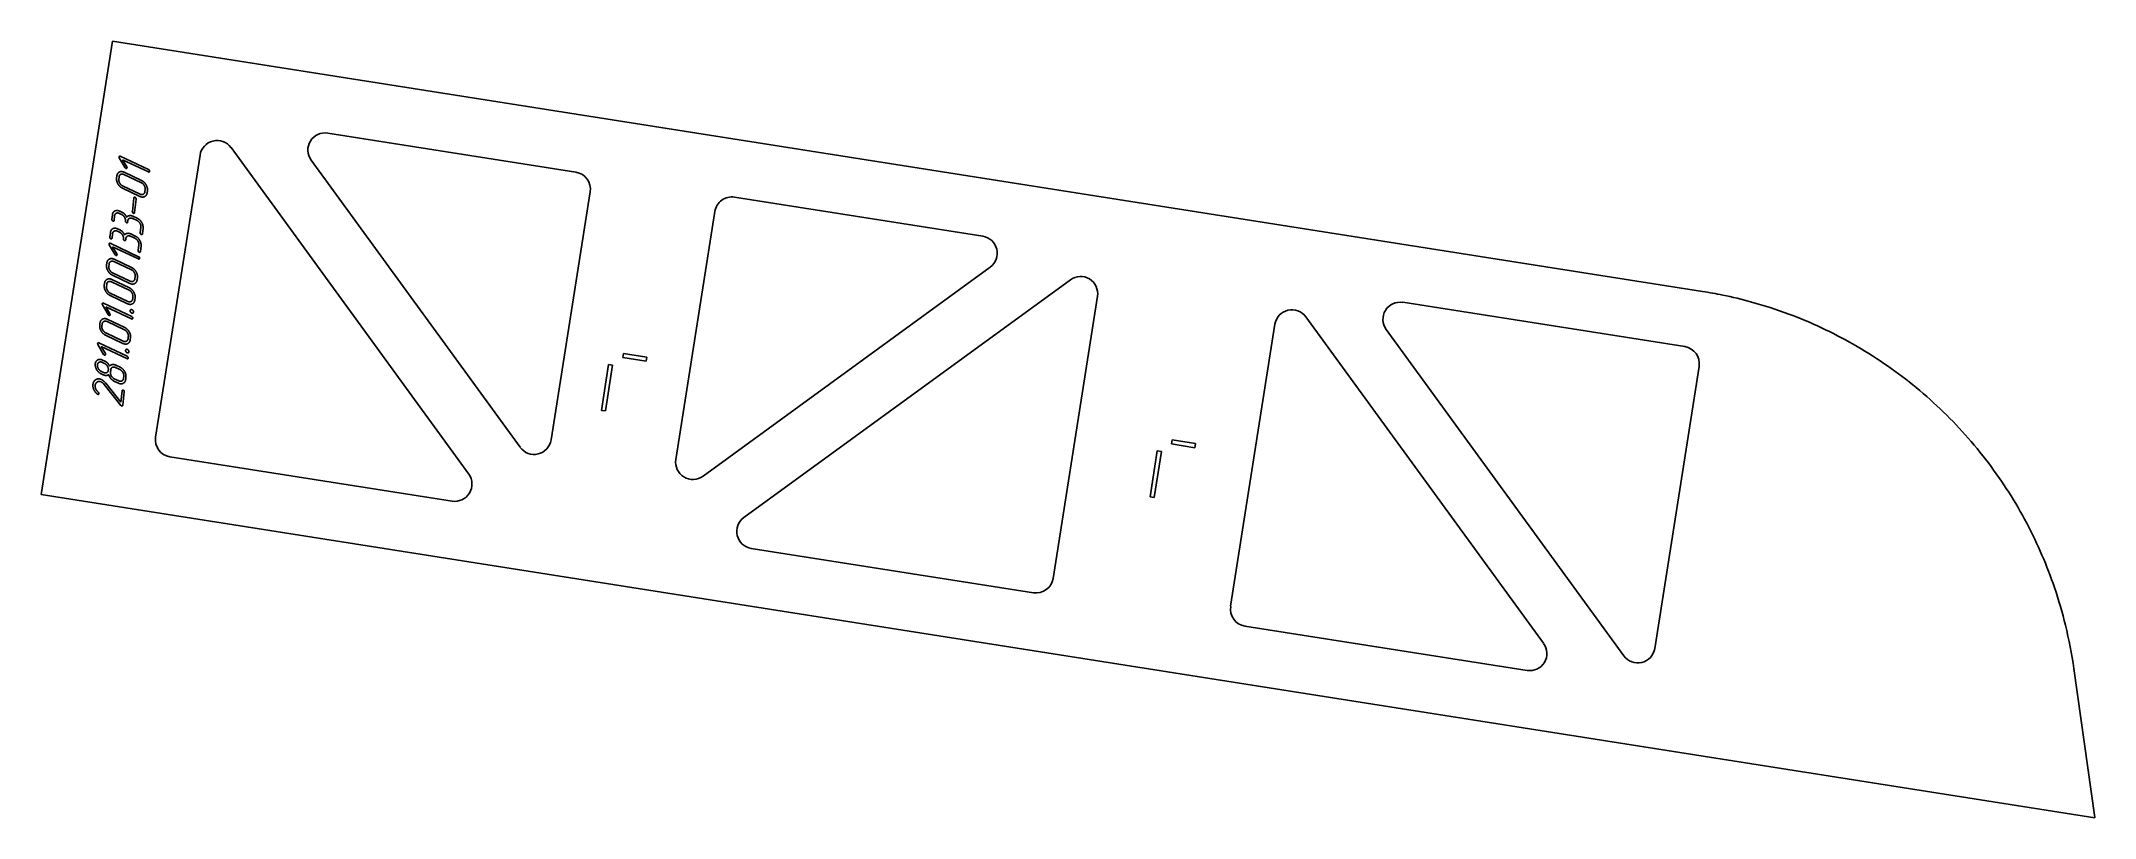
# Model space of a CAD drawing. Header units: millimetres. Extents: x 149 to 1938, y 86 to 763.
import ezdxf

# ---------------------------------------------------------------- set-up
doc = ezdxf.new("R2010")
doc.units = ezdxf.units.MM
doc.linetypes.add('K5LT_BASIC', pattern=[0])
doc.layers.add('Engraving', color=7, linetype='Continuous')

msp = doc.modelspace()

# ---------------------------------------------------------------- linework, layer by layer
at = {"color": 150, "linetype": 'K5LT_BASIC', "lineweight": 25, "true_color": 0x0080ff}
for p, q in [((211, 762.9), (148.8, 367.8)), ((1596.1, 544.8), (211, 762.9)), ((398.6, 682.8), (614.7, 648.8)), ((248.6, 417.9), (287.3, 663.6)), ((314.3, 670.1), (521.3, 385.7)), ((566.2, 409), (384.1, 659.1)), ((627.2, 631.6), (593.1, 415.5)), ((753, 627), (969.1, 593)), ((701.8, 398.4), (735.8, 614.5)), ((975.6, 566), (725.5, 383.9)), ((761, 348), (1045.5, 555)), ((1069.1, 540.6), (1030.4, 294.8)), ((1250.7, 522.7), (1457.7, 238.3)), ((1335, 535.4), (1580.7, 496.7)), ((1185, 270.5), (1223.7, 516.2)), ((1527.6, 227.3), (1320.5, 511.7)), ((655.6, 487.2), (656.1, 490.6)), ((675.8, 484), (655.6, 487.2)), ((656.1, 490.6), (676.4, 487.5)), ((676.4, 487.5), (675.8, 484)), ((636.9, 441.2), (643.2, 481.2)), ((646.7, 480.7), (640.4, 440.7)), ((643.2, 481.2), (646.7, 480.7)), ((1593.2, 479.5), (1554.5, 233.8)), ((640.4, 440.7), (636.9, 441.2)), ((1133.6, 411.9), (1134.1, 415.4)), ((1153.8, 408.7), (1133.6, 411.9)), ((1134.1, 415.4), (1154.4, 412.2)), ((1154.4, 412.2), (1153.8, 408.7)), ((506.9, 362), (261.1, 400.7)), ((1114.9, 366), (1121.2, 406)), ((1124.7, 405.4), (1118.4, 365.4)), ((1121.2, 406), (1124.7, 405.4)), ((148.8, 367.8), (1937.9, 86.1)), ((1118.4, 365.4), (1114.9, 366)), ((1013.3, 282.3), (767.5, 321)), ((1443.3, 214.6), (1197.5, 253.3)), ((1938, 86.5), (1919.6, 216.4)), ((1938, 86.5), (1937.9, 86.1))]:
    msp.add_line(p, q, dxfattribs=at)
for centre, start, end in [((612.4, 633.9), 351.0534, 81.0534), ((750.6, 612.2), 81.0534, 171.0534), ((578.3, 417.8), 216.0534, 351.0534), ((716.6, 396), 171.0534, 306.0534)]:
    msp.add_arc(centre, 15, start, end, dxfattribs=at)
for centre, major_axis, start_param, end_param in [((396.2, 668), (-12.1, -8.8), 3.926991, 6.283185), ((302.1, 661.3), (-14.8, 2.3), 3.926991, 6.283185), ((966.8, 578.1), (2.3, 14.8), 3.926991, 6.283185), ((1054.3, 542.9), (-12.1, -8.8), 2.356194, 4.712389), ((1238.5, 513.9), (-14.8, 2.3), 3.926991, 6.283185), ((1332.7, 520.5), (-12.1, -8.8), 3.926991, 6.283185), ((1578.4, 481.9), (-14.8, 2.3), 3.141593, 4.712389), ((263.4, 415.5), (14.8, -2.3), 3.141593, 4.712389), ((509.2, 376.9), (12.1, 8.8), 3.926991, 6.283185), ((769.8, 335.8), (-2.3, -14.8), 3.926991, 6.283185), ((1015.6, 297.1), (14.8, -2.3), 4.712389, 6.283185), ((1199.9, 268.1), (14.8, -2.3), 3.141593, 4.712389), ((1445.6, 229.4), (12.1, 8.8), 3.926991, 6.283185), ((1539.7, 236.1), (14.8, -2.3), 3.926991, 6.283185)]:
    msp.add_ellipse(centre, major_axis=major_axis, ratio=1, start_param=start_param, end_param=end_param, dxfattribs=at)
msp.add_open_spline([(1919.6, 216.4), (1917.8, 228.9), (1913.3, 252.4), (1903.7, 285.4), (1892.2, 315.2), (1879, 343.1), (1863.3, 370), (1845.4, 395.8), (1825.5, 420.1), (1803.4, 442.9), (1779.7, 463.8), (1754.2, 482.6), (1727.7, 499.2), (1699.9, 513.6), (1670.2, 526), (1641.4, 535.3), (1616.2, 541.3), (1602, 543.9), (1596.1, 544.8)], degree=3, knots=[0, 0, 0, 0, 1.307764, 2.450937, 3.435996, 4.434031, 5.427884, 6.407912, 7.40137, 8.3812, 9.384902, 10.369075, 11.369665, 12.364765, 13.37638, 14.505696, 15.382944, 16, 16, 16, 16], dxfattribs=at)
at = {"layer": 'Engraving', "color": 150, "linetype": 'K5LT_BASIC', "lineweight": 25, "true_color": 0x0080ff}
for p, q in [((217.8, 662.6), (242.5, 650.9)), ((214.6, 643.4), (214.8, 645.4)), ((216.5, 642.5), (216.7, 644.5)), ((222, 652.6), (216.9, 661.2)), ((219.8, 659.5), (223.4, 653.4)), ((242.3, 648.9), (219.8, 659.5)), ((221, 646.7), (236.2, 639.5)), ((221.2, 648.6), (236.4, 641.4)), ((234.8, 627.6), (219.6, 634.8)), ((235, 629.6), (219.8, 636.8)), ((228.3, 614.4), (229.6, 626.2)), ((239.5, 633.7), (239.3, 631.7)), ((241.4, 632.8), (241.2, 630.8)), ((210.5, 607.5), (210.9, 611.5)), ((212.8, 610.6), (212.4, 606.6)), ((219, 611.9), (217.1, 612.8)), ((217.3, 614.7), (219.2, 613.8)), ((219.2, 613.8), (219.8, 613.5)), ((219.8, 613.5), (220.2, 613.4)), ((220.2, 613.4), (220.6, 613.1)), ((232.4, 606.6), (228.6, 608.3)), ((228.8, 610.3), (232.6, 608.5)), ((231.5, 625.3), (230.2, 613.5)), ((208.7, 592.1), (209.2, 596)), ((211.1, 595.1), (210.6, 591.2)), ((217.2, 596.4), (215.3, 597.3)), ((215.5, 599.3), (217.4, 598.4)), ((217.4, 598.4), (218.1, 598.1)), ((218.1, 598.1), (218.4, 597.9)), ((218.4, 597.9), (218.8, 597.6)), ((222.6, 590.7), (222.5, 589.8)), ((224.3, 606.2), (224.2, 605.2)), ((230.6, 591.1), (226.8, 592.9)), ((227, 594.9), (230.8, 593.1)), ((235.2, 595.9), (235.7, 600.8)), ((237.6, 599.9), (237.1, 595)), ((213.3, 576.8), (208.2, 585.4)), ((209.1, 586.8), (233.8, 575.1)), ((211.1, 583.7), (214.7, 577.6)), ((233.6, 573.1), (211.1, 583.7)), ((212.5, 572.8), (227.7, 565.6)), ((233.4, 580.4), (234, 585.4)), ((235.9, 584.5), (235.3, 579.5)), ((205.9, 567.6), (206.1, 569.6)), ((207.8, 566.7), (208, 568.7)), ((210.5, 555.2), (225.7, 548)), ((226.1, 551.8), (210.9, 559)), ((226.3, 553.8), (211.1, 560.9)), ((212.3, 570.8), (227.5, 563.7)), ((230.8, 557.9), (230.6, 555.9)), ((232.7, 557), (232.5, 555)), ((203.9, 549.9), (204.1, 551.9)), ((205.8, 549), (206, 551)), ((224.1, 534.1), (208.9, 541.3)), ((224.3, 536.1), (209.1, 543.3)), ((210.2, 553.2), (225.4, 546)), ((228.8, 540.2), (228.6, 538.3)), ((230.7, 539.3), (230.5, 537.4)), ((207.3, 524.6), (202.2, 533.2)), ((203.1, 534.5), (227.8, 522.9)), ((227.6, 520.9), (205.2, 531.5)), ((205.2, 531.5), (208.7, 525.3)), ((206.5, 520.6), (221.7, 513.4)), ((199.9, 515.3), (200.1, 517.3)), ((201.8, 514.4), (202, 516.4)), ((220.1, 499.5), (204.9, 506.7)), ((220.3, 501.5), (205.1, 508.7)), ((206.3, 518.6), (221.5, 511.4)), ((224.8, 505.6), (224.6, 503.7)), ((226.7, 504.7), (226.5, 502.8)), ((203.3, 490), (198.3, 498.6)), ((199.1, 499.9), (223.8, 488.3)), ((200.1, 485.6), (201.2, 485.4)), ((223.6, 486.3), (201.2, 496.9)), ((201.2, 496.9), (204.8, 490.7)), ((201.2, 485.4), (201.8, 485.3)), ((201.8, 485.3), (202.4, 485)), ((202.4, 485), (204.3, 484.1)), ((196, 481.1), (196, 481.7)), ((196, 480.4), (196, 481.1)), ((196.2, 479.2), (196, 480.4)), ((203, 472.2), (201, 473.1)), ((203.2, 474.2), (201.3, 475.1)), ((202.2, 483), (204.1, 482.1)), ((209.2, 474.5), (209.5, 476.4)), ((216.1, 464.9), (212.3, 466.7)), ((216.4, 466.9), (212.6, 468.7)), ((213.7, 478.6), (217.5, 476.8)), ((213.9, 480.6), (217.7, 478.8)), ((220.8, 471), (220.6, 469.1)), ((222.7, 470.1), (222.5, 468.2)), ((198.1, 455.2), (197.8, 455.4)), ((203.1, 464.5), (202.5, 465.1)), ((203.8, 463.8), (203.1, 464.5)), ((218.3, 445.4), (203.8, 463.8)), ((205.1, 464.9), (218.2, 448.3)), ((218.2, 448.3), (219.4, 458.3)), ((221.3, 457.4), (219.9, 445.6))]:
    msp.add_line(p, q, dxfattribs=at)
for points in [[(216.7, 662), (216.8, 662.4), (217.1, 662.6)], [(216.9, 661.2), (216.7, 661.6), (216.7, 662)], [(217.1, 662.6), (217.4, 662.8), (217.8, 662.6)], [(214.8, 645.4), (215.1, 647.8), (217, 648.8)], [(216.7, 644.5), (216.9, 646.1), (218.2, 646.8)], [(217, 648.8), (218.8, 649.8), (221.2, 648.6)], [(218.2, 646.8), (219.4, 647.4), (221, 646.7)], [(222.6, 652), (222.4, 652.1), (222, 652.6)], [(223.3, 652), (223, 651.8), (222.6, 652)], [(223.7, 652.6), (223.6, 652.2), (223.3, 652)], [(223.4, 653.4), (223.7, 652.9), (223.7, 652.6)], [(243, 648.9), (242.8, 648.7), (242.3, 648.9)], [(242.5, 650.9), (242.9, 650.7), (243.2, 650.3)], [(243.3, 649.5), (243.3, 649.3), (243, 648.9)], [(243.2, 650.3), (243.4, 649.9), (243.3, 649.5)], [(215.8, 638.4), (214.3, 640.9), (214.6, 643.4)], [(219.6, 634.8), (217.3, 635.9), (215.8, 638.4)], [(217.3, 639.2), (216.3, 640.9), (216.5, 642.5)], [(219.8, 636.8), (218.3, 637.5), (217.3, 639.2)], [(229.6, 626.2), (229.7, 626.6), (230, 626.8)], [(230, 626.8), (230.4, 626.9), (230.7, 626.8)], [(230.7, 626.8), (231, 626.6), (231.3, 626.2)], [(231.3, 626.2), (231.6, 625.8), (231.5, 625.3)], [(239.1, 627.5), (237.2, 626.5), (234.8, 627.6)], [(237.8, 629.5), (236.6, 628.8), (235, 629.6)], [(236.2, 639.5), (237.8, 638.7), (238.7, 637)], [(236.4, 641.4), (238.7, 640.3), (240.2, 637.8)], [(239.3, 631.7), (239.1, 630.2), (237.8, 629.5)], [(238.7, 637), (239.7, 635.3), (239.5, 633.7)], [(241.2, 630.8), (240.9, 628.6), (239.1, 627.5)], [(240.2, 637.8), (241.7, 635.3), (241.4, 632.8)], [(210.9, 611.5), (211.2, 614), (213.1, 614.9)], [(214.3, 612.9), (213, 612.3), (212.8, 610.6)], [(213.1, 614.9), (214.9, 615.9), (217.3, 614.7)], [(217.1, 612.8), (215.5, 613.5), (214.3, 612.9)], [(221.5, 609.4), (220.6, 611.1), (219, 611.9)], [(220.6, 613.1), (221.1, 612.8), (221.6, 612.1)], [(222.3, 606.1), (222.5, 607.8), (221.5, 609.4)], [(221.6, 612.1), (222.6, 611.1), (223.4, 609.5)], [(223.4, 609.5), (224.2, 610.6), (225.7, 610.8)], [(225.8, 608.5), (224.5, 607.9), (224.3, 606.2)], [(225.7, 610.8), (227.2, 611.1), (228.8, 610.3)], [(228.6, 608.3), (227, 609.1), (225.8, 608.5)], [(228.6, 613.5), (228.2, 613.9), (228.3, 614.4)], [(229.1, 612.9), (228.9, 613), (228.6, 613.5)], [(229.8, 612.9), (229.5, 612.8), (229.1, 612.9)], [(230.2, 613.5), (230.1, 613), (229.8, 612.9)], [(232.6, 608.5), (235, 607.4), (236.5, 604.9)], [(209, 591.2), (208.6, 591.6), (208.7, 592.1)], [(209.5, 590.7), (209.3, 590.8), (209, 591.2)], [(209.2, 596), (209.4, 598.5), (211.3, 599.5)], [(210.3, 590.6), (209.9, 590.5), (209.5, 590.7)], [(210.6, 591.2), (210.5, 590.7), (210.3, 590.6)], [(210.8, 606.6), (210.4, 607.1), (210.5, 607.5)], [(211.3, 606.1), (211.1, 606.2), (210.8, 606.6)], [(212.5, 597.4), (211.2, 596.8), (211.1, 595.1)], [(212, 606), (211.7, 605.9), (211.3, 606.1)], [(211.3, 599.5), (213.1, 600.4), (215.5, 599.3)], [(212.4, 606.6), (212.3, 606.2), (212, 606)], [(215.3, 597.3), (213.7, 598), (212.5, 597.4)], [(219.8, 594), (218.8, 595.6), (217.2, 596.4)], [(218.8, 597.6), (219.3, 597.3), (219.8, 596.7)], [(219.8, 596.7), (220.8, 595.7), (221.6, 594.1)], [(220.6, 590.7), (220.7, 592.3), (219.8, 594)], [(220.8, 589.7), (220.5, 590.2), (220.6, 590.7)], [(221.6, 594.1), (222.4, 595.1), (223.9, 595.4)], [(222.6, 605.2), (222.3, 605.6), (222.3, 606.1)], [(223.2, 604.7), (223, 604.8), (222.6, 605.2)], [(224, 593), (222.8, 592.4), (222.6, 590.7)], [(223.9, 604.6), (223.5, 604.5), (223.2, 604.7)], [(224.2, 605.2), (224.2, 604.8), (223.9, 604.6)], [(223.9, 595.4), (225.5, 595.6), (227, 594.9)], [(226.8, 592.9), (225.2, 593.6), (224, 593)], [(233.2, 588.7), (232.2, 590.3), (230.6, 591.1)], [(230.8, 593.1), (233.2, 592), (234.7, 589.4)], [(235, 604.1), (234, 605.8), (232.4, 606.6)], [(235.7, 600.8), (235.9, 602.5), (235, 604.1)], [(235.5, 595), (235.1, 595.4), (235.2, 595.9)], [(236, 594.4), (235.8, 594.5), (235.5, 595)], [(236.7, 594.4), (236.4, 594.3), (236, 594.4)], [(236.5, 604.9), (237.9, 602.4), (237.6, 599.9)], [(237.1, 595), (237, 594.5), (236.7, 594.4)], [(206.1, 569.6), (206.4, 572), (208.3, 573)], [(208, 586.2), (208.1, 586.6), (208.4, 586.8)], [(208.2, 585.4), (208, 585.8), (208, 586.2)], [(208.3, 573), (210.1, 574), (212.5, 572.8)], [(208.4, 586.8), (208.7, 587), (209.1, 586.8)], [(213.9, 576.2), (213.7, 576.3), (213.3, 576.8)], [(214.6, 576.2), (214.3, 576), (213.9, 576.2)], [(215, 576.8), (214.9, 576.3), (214.6, 576.2)], [(214.7, 577.6), (215, 577.1), (215, 576.8)], [(221.4, 589.2), (221.2, 589.3), (220.8, 589.7)], [(222.1, 589.1), (221.8, 589), (221.4, 589.2)], [(222.5, 589.8), (222.4, 589.3), (222.1, 589.1)], [(234, 585.4), (234.1, 587), (233.2, 588.7)], [(233.7, 579.5), (233.3, 579.9), (233.4, 580.4)], [(234.3, 573.1), (234.1, 572.9), (233.6, 573.1)], [(234.2, 579), (234, 579.1), (233.7, 579.5)], [(233.8, 575.1), (234.2, 574.9), (234.5, 574.5)], [(234.9, 578.9), (234.6, 578.8), (234.2, 579)], [(234.6, 573.7), (234.6, 573.5), (234.3, 573.1)], [(234.5, 574.5), (234.7, 574.1), (234.6, 573.7)], [(234.7, 589.4), (236.1, 586.9), (235.9, 584.5)], [(235.3, 579.5), (235.2, 579.1), (234.9, 578.9)], [(204.1, 551.9), (204.4, 554.3), (206.2, 555.3)], [(207.1, 562.6), (205.6, 565.1), (205.9, 567.6)], [(206.2, 555.3), (208.1, 556.3), (210.5, 555.2)], [(210.9, 559), (208.6, 560), (207.1, 562.6)], [(208.6, 563.4), (207.6, 565.1), (207.8, 566.7)], [(208, 568.7), (208.2, 570.3), (209.5, 570.9)], [(211.1, 560.9), (209.6, 561.7), (208.6, 563.4)], [(209.5, 570.9), (210.7, 571.6), (212.3, 570.8)], [(227.5, 563.7), (229.1, 562.9), (230, 561.2)], [(227.7, 565.6), (230, 564.5), (231.5, 562)], [(230.6, 555.9), (230.4, 554.4), (229.1, 553.7)], [(230, 561.2), (231, 559.5), (230.8, 557.9)], [(232.5, 555), (232.2, 552.7), (230.4, 551.7)], [(231.5, 562), (233, 559.5), (232.7, 557)], [(205.1, 544.9), (203.6, 547.4), (203.9, 549.9)], [(208.9, 541.3), (206.6, 542.4), (205.1, 544.9)], [(206.6, 545.7), (205.6, 547.4), (205.8, 549)], [(206, 551), (206.2, 552.6), (207.4, 553.3)], [(209.1, 543.3), (207.5, 544), (206.6, 545.7)], [(207.4, 553.3), (208.7, 553.9), (210.2, 553.2)], [(225.4, 546), (227.1, 545.2), (228, 543.5)], [(225.7, 548), (228, 546.9), (229.5, 544.3)], [(230.4, 551.7), (228.5, 550.6), (226.1, 551.8)], [(229.1, 553.7), (227.9, 553), (226.3, 553.8)], [(228.6, 538.3), (228.4, 536.7), (227.1, 536)], [(228, 543.5), (229, 541.8), (228.8, 540.2)], [(230.5, 537.4), (230.2, 535.1), (228.3, 534)], [(229.5, 544.3), (231, 541.8), (230.7, 539.3)], [(200.1, 517.3), (200.4, 519.7), (202.3, 520.7)], [(202.2, 533.2), (202, 533.6), (202.1, 534)], [(202.1, 534), (202.1, 534.4), (202.4, 534.5)], [(202.3, 520.7), (204.1, 521.7), (206.5, 520.6)], [(202.4, 534.5), (202.7, 534.7), (203.1, 534.5)], [(203.5, 518.7), (204.7, 519.3), (206.3, 518.6)], [(207.9, 524), (207.7, 524), (207.3, 524.6)], [(208.6, 523.9), (208.3, 523.8), (207.9, 524)], [(209, 524.5), (208.9, 524.1), (208.6, 523.9)], [(208.7, 525.3), (209, 524.9), (209, 524.5)], [(228.3, 534), (226.5, 533), (224.1, 534.1)], [(227.1, 536), (225.8, 535.4), (224.3, 536.1)], [(226.4, 528.1), (226.5, 528.6), (227, 528.9)], [(226.8, 526.7), (226.3, 527.4), (226.4, 528.1)], [(227.6, 526), (227.3, 526.1), (226.8, 526.7)], [(227, 528.9), (227.5, 529.2), (228, 528.9)], [(228.7, 525.9), (228.2, 525.7), (227.6, 526)], [(228.3, 520.8), (228.1, 520.6), (227.6, 520.9)], [(227.8, 522.9), (228.2, 522.6), (228.5, 522.2)], [(228, 528.9), (228.5, 528.7), (228.9, 528.1)], [(228.6, 521.4), (228.6, 521.2), (228.3, 520.8)], [(228.5, 522.2), (228.7, 521.9), (228.6, 521.4)], [(229.2, 526.8), (229.2, 526.1), (228.7, 525.9)], [(228.9, 528.1), (229.3, 527.5), (229.2, 526.8)], [(201.1, 510.3), (199.6, 512.8), (199.9, 515.3)], [(204.9, 506.7), (202.6, 507.8), (201.1, 510.3)], [(202.6, 511.1), (201.6, 512.8), (201.8, 514.4)], [(202, 516.4), (202.2, 518.1), (203.5, 518.7)], [(205.1, 508.7), (203.6, 509.4), (202.6, 511.1)], [(223.1, 501.4), (221.9, 500.8), (220.3, 501.5)], [(221.5, 511.4), (223.1, 510.6), (224, 508.9)], [(221.7, 513.4), (224, 512.3), (225.5, 509.7)], [(224.6, 503.7), (224.4, 502.1), (223.1, 501.4)], [(224, 508.9), (225, 507.2), (224.8, 505.6)], [(226.5, 502.8), (226.2, 500.5), (224.4, 499.4)], [(225.5, 509.7), (227, 507.2), (226.7, 504.7)], [(196, 481.7), (196.3, 484.2), (198.2, 485.2)], [(197.9, 480.9), (198.1, 482.5), (199.4, 483.1)], [(198.1, 499.4), (198.1, 499.8), (198.4, 500)], [(198.3, 498.6), (198, 499), (198.1, 499.4)], [(198.2, 485.2), (199.1, 485.7), (200.1, 485.6)], [(198.4, 500), (198.7, 500.1), (199.1, 499.9)], [(199.4, 483.1), (200.6, 483.7), (202.2, 483)], [(203.9, 489.4), (203.8, 489.4), (203.3, 490)], [(204.6, 489.3), (204.3, 489.2), (203.9, 489.4)], [(204.3, 484.1), (205.7, 483.4), (206.7, 482.4)], [(205, 489.9), (204.9, 489.5), (204.6, 489.3)], [(204.8, 490.7), (205, 490.3), (205, 489.9)], [(224.4, 499.4), (222.5, 498.4), (220.1, 499.5)], [(222.4, 493.5), (222.5, 494.1), (223, 494.3)], [(222.8, 492.2), (222.3, 492.8), (222.4, 493.5)], [(223.7, 491.4), (223.4, 491.5), (222.8, 492.2)], [(223, 494.3), (223.5, 494.6), (224, 494.3)], [(224.4, 486.2), (224.1, 486), (223.6, 486.3)], [(224.7, 491.3), (224.2, 491.1), (223.7, 491.4)], [(223.8, 488.3), (224.3, 488), (224.5, 487.6)], [(224, 494.3), (224.5, 494.1), (224.9, 493.5)], [(224.7, 486.8), (224.6, 486.6), (224.4, 486.2)], [(224.5, 487.6), (224.7, 487.3), (224.7, 486.8)], [(225.3, 492.2), (225.2, 491.5), (224.7, 491.3)], [(224.9, 493.5), (225.4, 492.9), (225.3, 492.2)], [(194, 463.8), (194.3, 466.6), (196.4, 467.9)], [(197.2, 476.7), (196.5, 478), (196.2, 479.2)], [(196.4, 467.9), (198.6, 469.4), (201.3, 468.1)], [(197.7, 465.9), (197, 465.5), (196.5, 464.7)], [(201, 473.1), (198.8, 474.2), (197.2, 476.7)], [(201.1, 466), (199.2, 466.9), (197.7, 465.9)], [(198.7, 477.5), (197.8, 479.2), (197.9, 480.9)], [(201.3, 475.1), (199.7, 475.8), (198.7, 477.5)], [(202.5, 465.1), (201.8, 465.7), (201.1, 466)], [(201.3, 468.1), (202.3, 467.6), (203.1, 466.9)], [(205.5, 471.6), (204.3, 471.6), (203, 472.2)], [(203.1, 466.9), (204, 466.2), (205.1, 464.9)], [(206, 474.1), (204.8, 473.4), (203.2, 474.2)], [(204.1, 482.1), (205.7, 481.3), (206.7, 479.6)], [(207.7, 472.3), (206.7, 471.7), (205.5, 471.6)], [(207.4, 476.3), (207.2, 474.7), (206, 474.1)], [(206.7, 482.4), (207.7, 481.3), (208.5, 479.8)], [(206.7, 479.6), (207.6, 477.9), (207.4, 476.3)], [(209.6, 468.9), (208.4, 470.3), (207.7, 472.3)], [(208.5, 479.8), (209.3, 480.8), (210.8, 481.1)], [(210, 471.1), (209, 472.8), (209.2, 474.5)], [(209.5, 476.4), (209.6, 478.1), (210.9, 478.7)], [(212.3, 466.7), (210.9, 467.4), (209.6, 468.9)], [(212.6, 468.7), (211, 469.5), (210, 471.1)], [(210.8, 481.1), (212.3, 481.3), (213.9, 480.6)], [(210.9, 478.7), (212.1, 479.3), (213.7, 478.6)], [(219.2, 466.8), (217.9, 466.2), (216.4, 466.9)], [(217.5, 476.8), (219.1, 476), (220.1, 474.4)], [(217.7, 478.8), (220.1, 477.6), (221.6, 475.1)], [(220.6, 469.1), (220.4, 467.5), (219.2, 466.8)], [(220.1, 474.4), (221, 472.7), (220.8, 471)], [(222.5, 468.2), (222.3, 465.9), (220.4, 464.8)], [(221.6, 475.1), (223, 472.6), (222.7, 470.1)], [(194.6, 459.7), (193.7, 461.7), (194, 463.8)], [(197.8, 455.4), (195.5, 457.3), (194.6, 459.7)], [(196.5, 464.7), (196, 463.9), (195.9, 462.9)], [(195.9, 462.9), (195.8, 461.6), (196.3, 460.1)], [(196.3, 460.1), (196.9, 458.5), (198.6, 457)], [(198.8, 455.2), (198.5, 455), (198.1, 455.2)], [(198.6, 457), (198.9, 456.7), (199, 456.4)], [(199.2, 455.8), (199.1, 455.4), (198.8, 455.2)], [(199, 456.4), (199.1, 456.2), (199.2, 455.8)], [(220.4, 464.8), (218.5, 463.8), (216.1, 464.9)], [(219.4, 458.3), (219.4, 458.6), (219.8, 458.8)], [(219.8, 458.8), (220.1, 459), (220.4, 458.8)], [(220.4, 458.8), (220.8, 458.7), (221.1, 458.3)], [(221.1, 458.3), (221.3, 457.9), (221.3, 457.4)], [(218.8, 445.1), (218.5, 445.2), (218.3, 445.4)], [(219.5, 445), (219.2, 444.9), (218.8, 445.1)], [(219.9, 445.6), (219.9, 445.2), (219.5, 445)]]:
    msp.add_open_spline(points, degree=2, dxfattribs=at)

doc.saveas('drawing.dxf')
